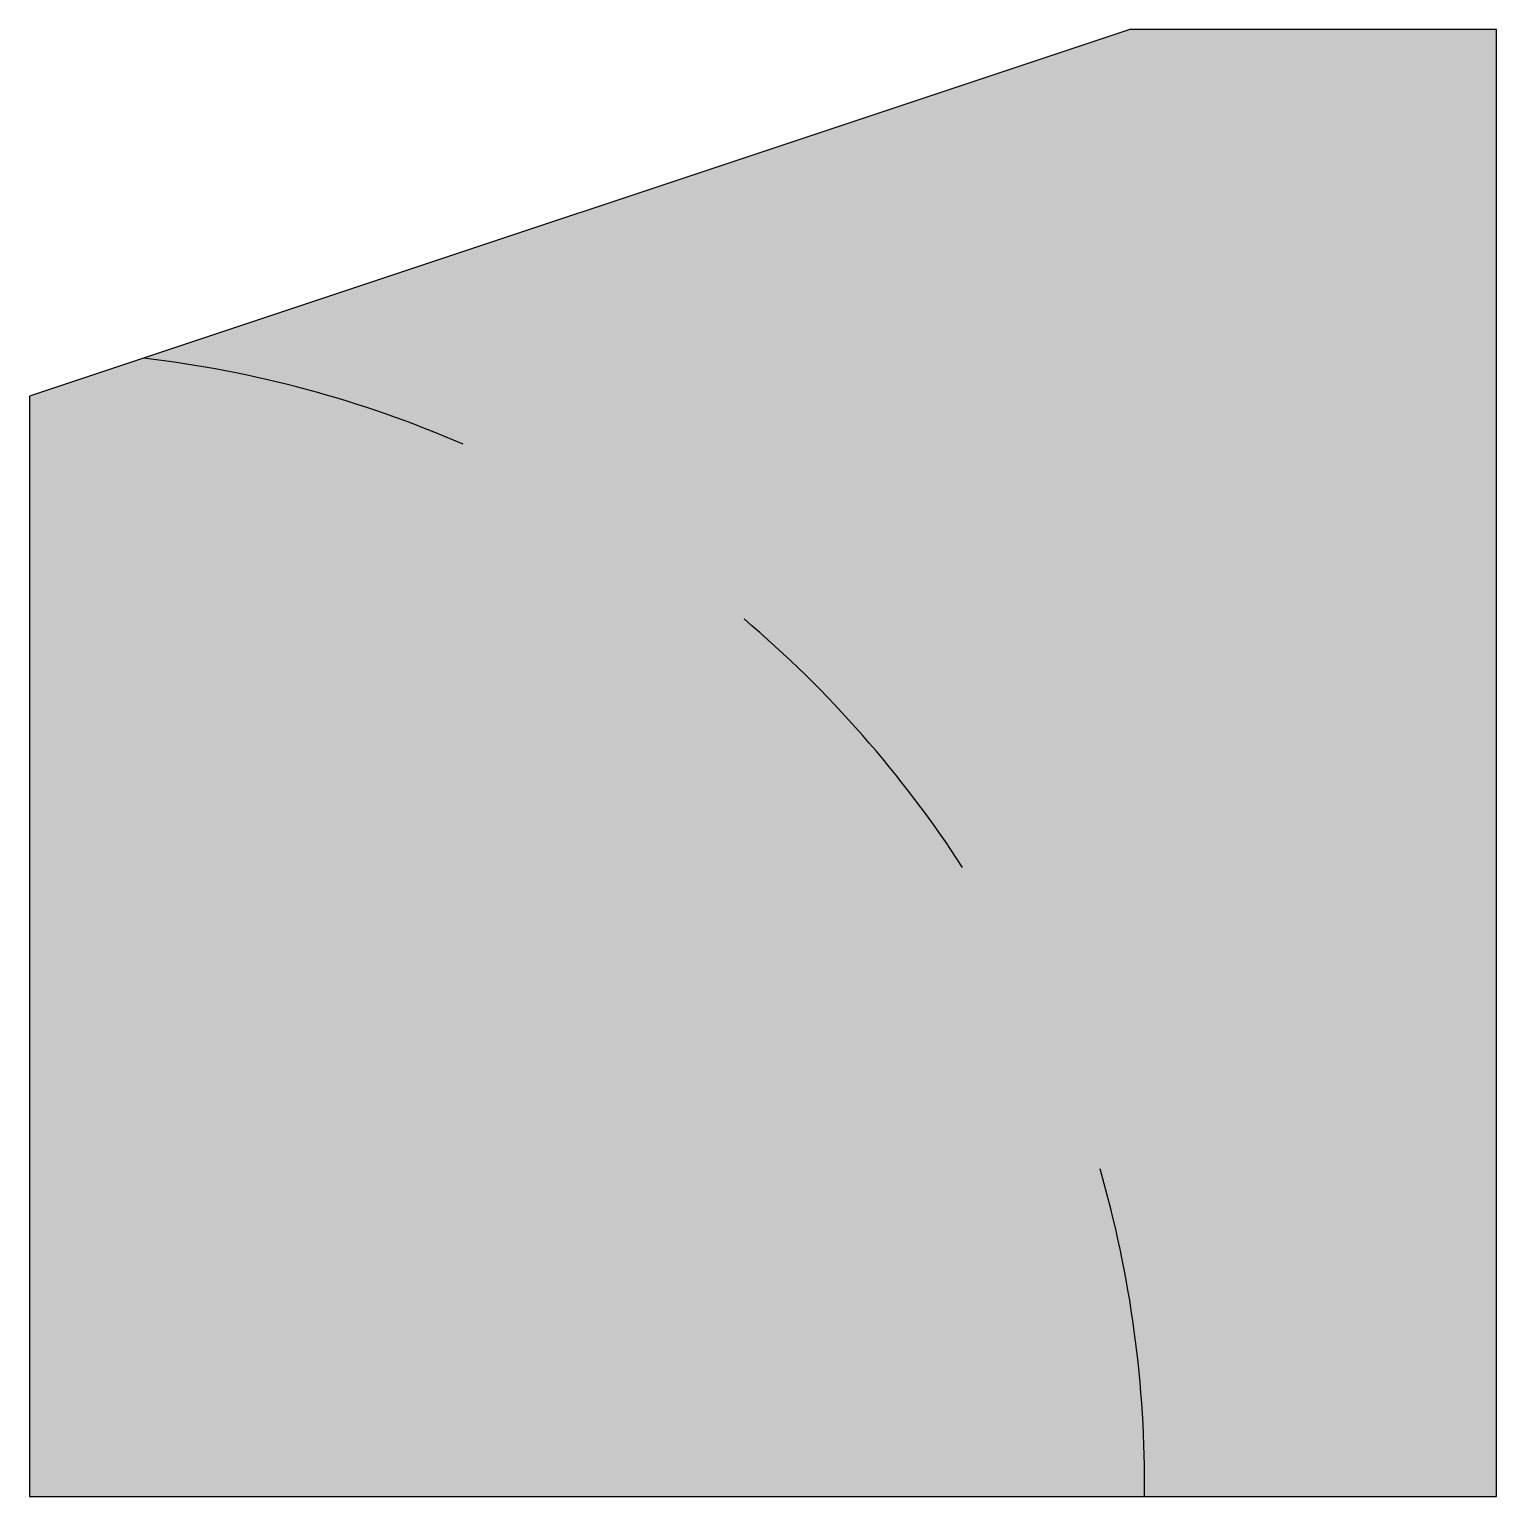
# Model space of a CAD drawing. Header units: metres. Extents: x -0.2 to 0, y -0.2 to 0.
import ezdxf

# ---------------------------------------------------------------- set-up
doc = ezdxf.new("R2010")
doc.units = ezdxf.units.M

msp = doc.modelspace()

# ---------------------------------------------------------------- hatches: boundary and pattern name
msp.add_hatch(color=254).paths.add_polyline_path([(-0.1999999999999957, -0.04999999999998295), (-0.1999999999999957, -0.1999999999999886), (0, -0.1999999999999886), (0, 0), (-0.04999999999999716, 0)])

# ---------------------------------------------------------------- linework, layer by layer
at = {"flags": 128}
msp.add_lwpolyline([(-0.1999999999999957, -0.04999999999998295), (-0.1999999999999957, -0.1999999999999886), (0, -0.1999999999999886), (0, 0), (-0.04999999999999716, 0)], close=True, dxfattribs=at)
for start, end in [(66.52782905426065, 83.32939682391212), (32.9246935149576, 49.72626128460912), (359.3215579756546, 16.12312574530608)]:
    msp.add_arc((-0.2023884449332601, -0.1981717937051819), 0.1543992689981662, start, end)

doc.saveas('drawing.dxf')
